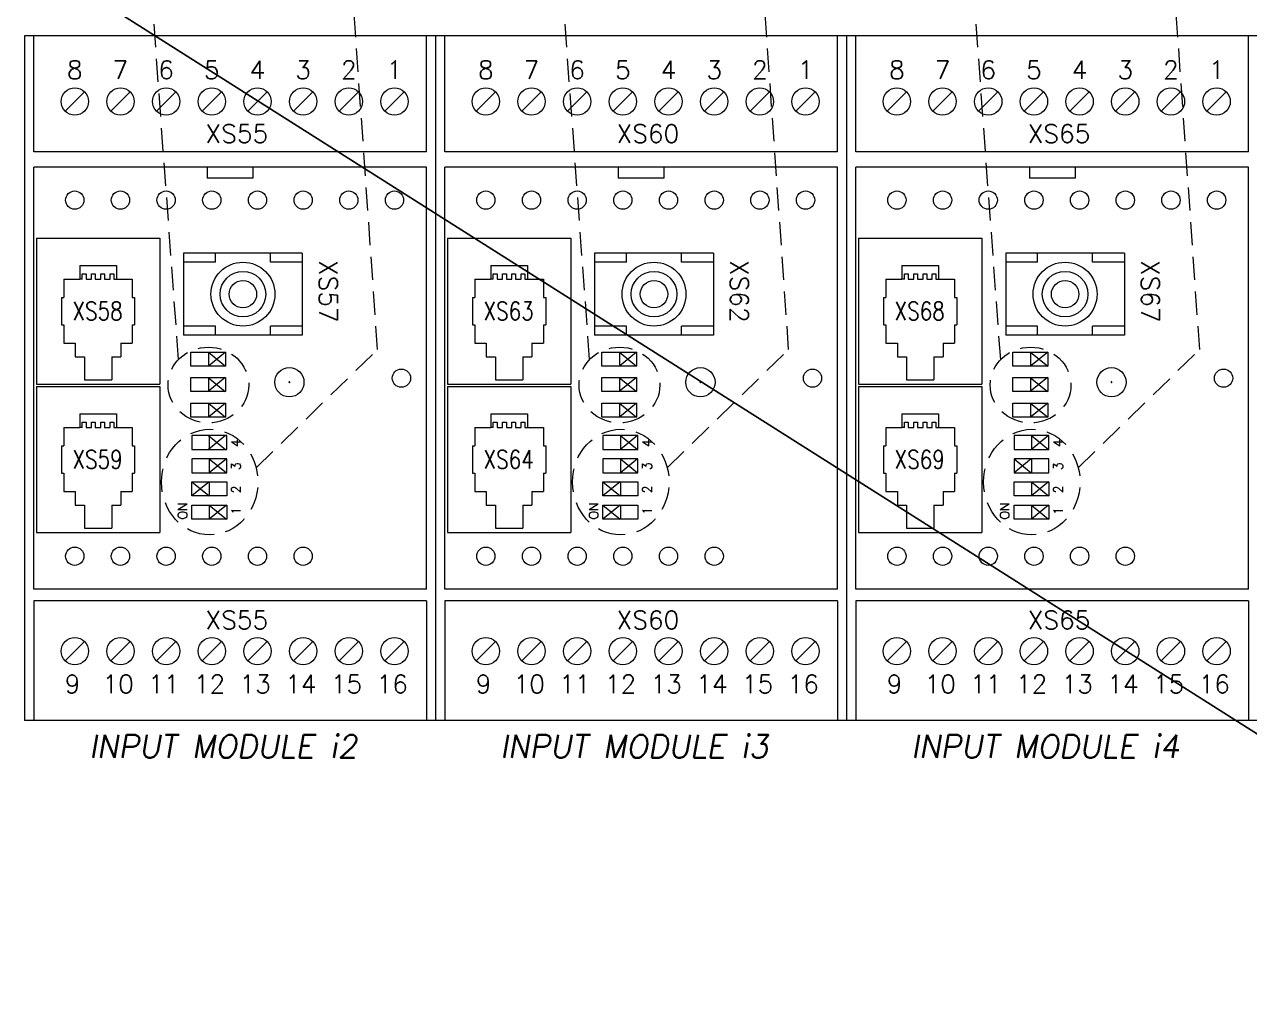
# Model space of a CAD drawing. Extents: x -2993 to 3661, y -4147 to -1441.
# Drawn here: x -2895.1 to -2761, y -2298 to -2191.7 of the extents above; entities that cross this region are included whole.
import ezdxf
from ezdxf.enums import TextEntityAlignment as Align

# ---------------------------------------------------------------- set-up
doc = ezdxf.new("R2010")
doc.units = 0
doc.header["$LTSCALE"] = 0.1
doc.header["$MEASUREMENT"] = 0
doc.linetypes.add('DASHED', pattern=[19.05, 12.7, -6.35])
doc.layers.get('0').update_dxf_attribs({"linetype": 'CONTINUOUS'})
doc.layers.add('DIM', color=5, linetype='CONTINUOUS')
doc.styles.get("Standard").update_dxf_attribs({"font": 'simplex.shx'})

msp = doc.modelspace()

# ---------------------------------------------------------------- linework, layer by layer
at = {"linetype": 'DASHED', "lineweight": 13, "ltscale": 2}
for p, q in [((-2878.25, -2228.36), (-2882.36, -2172.14)), ((-2833.25, -2228.36), (-2837.36, -2172.14)), ((-2788.25, -2228.36), (-2792.36, -2172.14)), ((-2856.46, -2227.26), (-2860.1, -2175.21)), ((-2811.46, -2227.26), (-2815.1, -2175.21)), ((-2766.46, -2227.26), (-2770.1, -2175.21)), ((-2869.75, -2240.22), (-2856.46, -2227.26)), ((-2824.75, -2240.22), (-2811.46, -2227.26)), ((-2779.75, -2240.22), (-2766.46, -2227.26))]:
    msp.add_line(p, q, dxfattribs=at)
at = {"lineweight": 13}
for p, q in [((-2895.11, -2192.91), (-2895.11, -2267.91)), ((-2895.11, -2192.91), (-2895.11, -2267.91)), ((-2895.11, -2192.91), (-2895.11, -2267.91)), ((-2895.11, -2192.91), (-2895.11, -2267.91)), ((-2895.11, -2192.91), (-2895.11, -2267.91)), ((-2895.11, -2192.91), (-2895.11, -2267.91)), ((-2895.11, -2192.91), (-2895.11, -2267.91)), ((-2895.11, -2192.91), (-2895.11, -2267.91)), ((-2850.11, -2192.91), (-2895.11, -2192.91)), ((-2850.11, -2192.91), (-2895.11, -2192.91)), ((-2895.11, -2192.91), (-2895.11, -2267.91)), ((-2895.11, -2192.91), (-2895.11, -2267.91)), ((-2895.11, -2192.91), (-2895.11, -2267.91)), ((-2895.11, -2192.91), (-2895.11, -2267.91)), ((-2895.11, -2192.91), (-2895.11, -2267.91)), ((-2895.11, -2192.91), (-2895.11, -2267.91)), ((-2895.11, -2192.91), (-2895.11, -2267.91)), ((-2894.11, -2205.61), (-2894.11, -2192.91)), ((-2851.11, -2205.61), (-2851.11, -2192.91)), ((-2850.11, -2192.91), (-2850.11, -2267.91)), ((-2850.11, -2192.91), (-2850.11, -2267.91)), ((-2850.11, -2192.91), (-2850.11, -2267.91)), ((-2850.11, -2192.91), (-2850.11, -2267.91)), ((-2850.11, -2192.91), (-2850.11, -2267.91)), ((-2850.11, -2192.91), (-2850.11, -2267.91)), ((-2850.11, -2192.91), (-2850.11, -2267.91)), ((-2850.11, -2192.91), (-2850.11, -2267.91)), ((-2805.11, -2192.91), (-2850.11, -2192.91)), ((-2805.11, -2192.91), (-2850.11, -2192.91)), ((-2850.11, -2192.91), (-2850.11, -2267.91)), ((-2850.11, -2192.91), (-2850.11, -2267.91)), ((-2850.11, -2192.91), (-2850.11, -2267.91)), ((-2850.11, -2192.91), (-2850.11, -2267.91)), ((-2850.11, -2192.91), (-2850.11, -2267.91)), ((-2850.11, -2192.91), (-2850.11, -2267.91)), ((-2850.11, -2192.91), (-2850.11, -2267.91)), ((-2849.11, -2205.61), (-2849.11, -2192.91)), ((-2806.11, -2205.61), (-2806.11, -2192.91)), ((-2805.11, -2192.91), (-2805.11, -2267.91)), ((-2805.11, -2192.91), (-2805.11, -2267.91)), ((-2805.11, -2192.91), (-2805.11, -2267.91)), ((-2805.11, -2192.91), (-2805.11, -2267.91)), ((-2805.11, -2192.91), (-2805.11, -2267.91)), ((-2805.11, -2192.91), (-2805.11, -2267.91)), ((-2805.11, -2192.91), (-2805.11, -2267.91)), ((-2805.11, -2192.91), (-2805.11, -2267.91)), ((-2760.11, -2192.91), (-2805.11, -2192.91)), ((-2760.11, -2192.91), (-2805.11, -2192.91)), ((-2805.11, -2192.91), (-2805.11, -2267.91)), ((-2805.11, -2192.91), (-2805.11, -2267.91)), ((-2805.11, -2192.91), (-2805.11, -2267.91)), ((-2805.11, -2192.91), (-2805.11, -2267.91)), ((-2805.11, -2192.91), (-2805.11, -2267.91)), ((-2805.11, -2192.91), (-2805.11, -2267.91)), ((-2805.11, -2192.91), (-2805.11, -2267.91)), ((-2804.11, -2205.61), (-2804.11, -2192.91)), ((-2761.11, -2205.61), (-2761.11, -2192.91)), ((-2888.55, -2199.05), (-2890.67, -2201.17)), ((-2883.55, -2199.05), (-2885.67, -2201.17)), ((-2878.55, -2199.05), (-2880.67, -2201.17)), ((-2873.55, -2199.05), (-2875.67, -2201.17)), ((-2868.55, -2199.05), (-2870.67, -2201.17)), ((-2863.55, -2199.05), (-2865.67, -2201.17)), ((-2858.55, -2199.05), (-2860.67, -2201.17)), ((-2853.55, -2199.05), (-2855.67, -2201.17)), ((-2843.55, -2199.05), (-2845.67, -2201.17)), ((-2838.55, -2199.05), (-2840.67, -2201.17)), ((-2833.55, -2199.05), (-2835.67, -2201.17)), ((-2828.55, -2199.05), (-2830.67, -2201.17)), ((-2823.55, -2199.05), (-2825.67, -2201.17)), ((-2818.55, -2199.05), (-2820.67, -2201.17)), ((-2813.55, -2199.05), (-2815.67, -2201.17)), ((-2808.55, -2199.05), (-2810.67, -2201.17)), ((-2798.55, -2199.05), (-2800.67, -2201.17)), ((-2793.55, -2199.05), (-2795.67, -2201.17)), ((-2788.55, -2199.05), (-2790.67, -2201.17)), ((-2783.55, -2199.05), (-2785.67, -2201.17)), ((-2778.55, -2199.05), (-2780.67, -2201.17)), ((-2773.55, -2199.05), (-2775.67, -2201.17)), ((-2768.55, -2199.05), (-2770.67, -2201.17)), ((-2763.55, -2199.05), (-2765.67, -2201.17)), ((-2895.11, -2205.16), (-2895.11, -2255.66)), ((-2851.11, -2205.61), (-2894.11, -2205.61)), ((-2850.11, -2205.16), (-2850.11, -2255.66)), ((-2806.11, -2205.61), (-2849.11, -2205.61)), ((-2805.11, -2205.16), (-2805.11, -2255.66)), ((-2761.11, -2205.61), (-2804.11, -2205.61)), ((-2851.11, -2207.31), (-2894.11, -2207.31)), ((-2894.11, -2253.51), (-2894.11, -2207.31)), ((-2875.11, -2207.31), (-2875.11, -2208.51)), ((-2870.11, -2207.31), (-2870.11, -2208.51)), ((-2851.11, -2253.51), (-2851.11, -2207.31)), ((-2806.11, -2207.31), (-2849.11, -2207.31)), ((-2849.11, -2253.51), (-2849.11, -2207.31)), ((-2830.11, -2207.31), (-2830.11, -2208.51)), ((-2825.11, -2207.31), (-2825.11, -2208.51)), ((-2806.11, -2253.51), (-2806.11, -2207.31)), ((-2761.11, -2207.31), (-2804.11, -2207.31)), ((-2804.11, -2253.51), (-2804.11, -2207.31)), ((-2785.11, -2207.31), (-2785.11, -2208.51)), ((-2780.11, -2207.31), (-2780.11, -2208.51)), ((-2761.11, -2253.51), (-2761.11, -2207.31)), ((-2870.11, -2208.51), (-2875.11, -2208.51)), ((-2825.11, -2208.51), (-2830.11, -2208.51)), ((-2780.11, -2208.51), (-2785.11, -2208.51)), ((-2893.81, -2215.08), (-2880.31, -2215.08)), ((-2893.81, -2215.08), (-2893.81, -2231.08)), ((-2880.31, -2215.08), (-2880.31, -2231.08)), ((-2848.81, -2215.08), (-2835.31, -2215.08)), ((-2848.81, -2215.08), (-2848.81, -2231.08)), ((-2835.31, -2215.08), (-2835.31, -2231.08)), ((-2803.81, -2215.08), (-2790.31, -2215.08)), ((-2803.81, -2215.08), (-2803.81, -2231.08)), ((-2790.31, -2215.08), (-2790.31, -2231.08)), ((-2864.7, -2216.71), (-2877.7, -2216.71)), ((-2877.7, -2216.71), (-2877.7, -2225.71)), ((-2874.2, -2217.71), (-2874.2, -2216.71)), ((-2868.2, -2217.71), (-2868.2, -2216.71)), ((-2864.7, -2216.71), (-2864.7, -2225.71)), ((-2819.7, -2216.71), (-2832.7, -2216.71)), ((-2832.7, -2216.71), (-2832.7, -2225.71)), ((-2829.2, -2217.71), (-2829.2, -2216.71)), ((-2823.2, -2217.71), (-2823.2, -2216.71)), ((-2819.7, -2216.71), (-2819.7, -2225.71)), ((-2774.7, -2216.71), (-2787.7, -2216.71)), ((-2787.7, -2216.71), (-2787.7, -2225.71)), ((-2784.2, -2217.71), (-2784.2, -2216.71)), ((-2778.2, -2217.71), (-2778.2, -2216.71)), ((-2774.7, -2216.71), (-2774.7, -2225.71)), ((-2889.06, -2218.08), (-2885.06, -2218.08)), ((-2889.06, -2218.08), (-2889.06, -2219.58)), ((-2885.06, -2218.08), (-2885.06, -2219.58)), ((-2874.2, -2217.71), (-2877.7, -2217.71)), ((-2864.7, -2217.71), (-2868.2, -2217.71)), ((-2844.06, -2218.08), (-2840.06, -2218.08)), ((-2844.06, -2218.08), (-2844.06, -2219.58)), ((-2840.06, -2218.08), (-2840.06, -2219.58)), ((-2829.2, -2217.71), (-2832.7, -2217.71)), ((-2819.7, -2217.71), (-2823.2, -2217.71)), ((-2799.06, -2218.08), (-2795.06, -2218.08)), ((-2799.06, -2218.08), (-2799.06, -2219.58)), ((-2795.06, -2218.08), (-2795.06, -2219.58)), ((-2784.2, -2217.71), (-2787.7, -2217.71)), ((-2774.7, -2217.71), (-2778.2, -2217.71)), ((-2890.81, -2219.58), (-2889.06, -2219.58)), ((-2890.81, -2219.58), (-2890.81, -2221.58)), ((-2888.79, -2219.58), (-2889.06, -2219.58)), ((-2885.33, -2219.58), (-2885.06, -2219.58)), ((-2885.06, -2219.58), (-2883.31, -2219.58)), ((-2883.31, -2219.58), (-2883.31, -2221.58)), ((-2845.81, -2219.58), (-2844.06, -2219.58)), ((-2845.81, -2219.58), (-2845.81, -2221.58)), ((-2843.79, -2219.58), (-2844.06, -2219.58)), ((-2840.33, -2219.58), (-2840.06, -2219.58)), ((-2840.06, -2219.58), (-2838.31, -2219.58)), ((-2838.31, -2219.58), (-2838.31, -2221.58)), ((-2800.81, -2219.58), (-2799.06, -2219.58)), ((-2800.81, -2219.58), (-2800.81, -2221.58)), ((-2798.79, -2219.58), (-2799.06, -2219.58)), ((-2795.33, -2219.58), (-2795.06, -2219.58)), ((-2795.06, -2219.58), (-2793.31, -2219.58)), ((-2793.31, -2219.58), (-2793.31, -2221.58)), ((-2891.06, -2221.58), (-2890.81, -2221.58)), ((-2891.06, -2221.58), (-2891.06, -2224.58)), ((-2883.31, -2221.58), (-2883.06, -2221.58)), ((-2883.06, -2221.58), (-2883.06, -2224.58)), ((-2846.06, -2221.58), (-2845.81, -2221.58)), ((-2846.06, -2221.58), (-2846.06, -2224.58)), ((-2838.31, -2221.58), (-2838.06, -2221.58)), ((-2838.06, -2221.58), (-2838.06, -2224.58)), ((-2801.06, -2221.58), (-2800.81, -2221.58)), ((-2801.06, -2221.58), (-2801.06, -2224.58)), ((-2793.31, -2221.58), (-2793.06, -2221.58)), ((-2793.06, -2221.58), (-2793.06, -2224.58)), ((-2891.06, -2224.58), (-2890.81, -2224.58)), ((-2890.81, -2224.58), (-2890.81, -2226.58)), ((-2883.31, -2224.58), (-2883.06, -2224.58)), ((-2883.31, -2224.58), (-2883.31, -2226.58)), ((-2874.2, -2224.71), (-2877.7, -2224.71)), ((-2874.2, -2225.71), (-2874.2, -2224.71)), ((-2864.7, -2224.71), (-2868.2, -2224.71)), ((-2868.2, -2225.71), (-2868.2, -2224.71)), ((-2846.06, -2224.58), (-2845.81, -2224.58)), ((-2845.81, -2224.58), (-2845.81, -2226.58)), ((-2838.31, -2224.58), (-2838.06, -2224.58)), ((-2838.31, -2224.58), (-2838.31, -2226.58)), ((-2829.2, -2224.71), (-2832.7, -2224.71)), ((-2829.2, -2225.71), (-2829.2, -2224.71)), ((-2819.7, -2224.71), (-2823.2, -2224.71)), ((-2823.2, -2225.71), (-2823.2, -2224.71)), ((-2801.06, -2224.58), (-2800.81, -2224.58)), ((-2800.81, -2224.58), (-2800.81, -2226.58)), ((-2793.31, -2224.58), (-2793.06, -2224.58)), ((-2793.31, -2224.58), (-2793.31, -2226.58)), ((-2784.2, -2224.71), (-2787.7, -2224.71)), ((-2784.2, -2225.71), (-2784.2, -2224.71)), ((-2774.7, -2224.71), (-2778.2, -2224.71)), ((-2778.2, -2225.71), (-2778.2, -2224.71)), ((-2864.7, -2225.71), (-2877.7, -2225.71)), ((-2819.7, -2225.71), (-2832.7, -2225.71)), ((-2774.7, -2225.71), (-2787.7, -2225.71)), ((-2890.81, -2226.58), (-2889.56, -2226.58)), ((-2889.56, -2226.58), (-2889.56, -2228.08)), ((-2884.56, -2226.58), (-2884.56, -2228.08)), ((-2884.56, -2226.58), (-2883.31, -2226.58)), ((-2845.81, -2226.58), (-2844.56, -2226.58)), ((-2844.56, -2226.58), (-2844.56, -2228.08)), ((-2839.56, -2226.58), (-2839.56, -2228.08)), ((-2839.56, -2226.58), (-2838.31, -2226.58)), ((-2800.81, -2226.58), (-2799.56, -2226.58)), ((-2799.56, -2226.58), (-2799.56, -2228.08)), ((-2794.56, -2226.58), (-2794.56, -2228.08)), ((-2794.56, -2226.58), (-2793.31, -2226.58)), ((-2889.56, -2228.08), (-2888.56, -2228.08)), ((-2888.56, -2228.08), (-2888.56, -2230.58)), ((-2885.56, -2228.08), (-2885.56, -2230.58)), ((-2885.56, -2228.08), (-2884.56, -2228.08)), ((-2844.56, -2228.08), (-2843.56, -2228.08)), ((-2843.56, -2228.08), (-2843.56, -2230.58)), ((-2840.56, -2228.08), (-2840.56, -2230.58)), ((-2840.56, -2228.08), (-2839.56, -2228.08)), ((-2799.56, -2228.08), (-2798.56, -2228.08)), ((-2798.56, -2228.08), (-2798.56, -2230.58)), ((-2795.56, -2228.08), (-2795.56, -2230.58)), ((-2795.56, -2228.08), (-2794.56, -2228.08)), ((-2893.81, -2231.08), (-2880.31, -2231.08)), ((-2893.81, -2231.33), (-2893.81, -2247.33)), ((-2893.81, -2231.33), (-2880.31, -2231.33)), ((-2888.56, -2230.58), (-2885.56, -2230.58)), ((-2880.31, -2231.33), (-2880.31, -2247.33)), ((-2848.81, -2231.08), (-2835.31, -2231.08)), ((-2848.81, -2231.33), (-2848.81, -2247.33)), ((-2848.81, -2231.33), (-2835.31, -2231.33)), ((-2843.56, -2230.58), (-2840.56, -2230.58)), ((-2835.31, -2231.33), (-2835.31, -2247.33)), ((-2803.81, -2231.08), (-2790.31, -2231.08)), ((-2803.81, -2231.33), (-2803.81, -2247.33)), ((-2803.81, -2231.33), (-2790.31, -2231.33)), ((-2798.56, -2230.58), (-2795.56, -2230.58)), ((-2790.31, -2231.33), (-2790.31, -2247.33)), ((-2889.06, -2234.33), (-2885.06, -2234.33)), ((-2889.06, -2234.33), (-2889.06, -2235.83)), ((-2885.06, -2234.33), (-2885.06, -2235.83)), ((-2844.06, -2234.33), (-2840.06, -2234.33)), ((-2844.06, -2234.33), (-2844.06, -2235.83)), ((-2840.06, -2234.33), (-2840.06, -2235.83)), ((-2799.06, -2234.33), (-2795.06, -2234.33)), ((-2799.06, -2234.33), (-2799.06, -2235.83)), ((-2795.06, -2234.33), (-2795.06, -2235.83)), ((-2890.81, -2235.83), (-2890.81, -2237.83)), ((-2890.81, -2235.83), (-2889.06, -2235.83)), ((-2888.79, -2235.83), (-2889.06, -2235.83)), ((-2885.33, -2235.83), (-2885.06, -2235.83)), ((-2885.06, -2235.83), (-2883.31, -2235.83)), ((-2883.31, -2235.83), (-2883.31, -2237.83)), ((-2845.81, -2235.83), (-2845.81, -2237.83)), ((-2845.81, -2235.83), (-2844.06, -2235.83)), ((-2843.79, -2235.83), (-2844.06, -2235.83)), ((-2840.33, -2235.83), (-2840.06, -2235.83)), ((-2840.06, -2235.83), (-2838.31, -2235.83)), ((-2838.31, -2235.83), (-2838.31, -2237.83)), ((-2800.81, -2235.83), (-2800.81, -2237.83)), ((-2800.81, -2235.83), (-2799.06, -2235.83)), ((-2798.79, -2235.83), (-2799.06, -2235.83)), ((-2795.33, -2235.83), (-2795.06, -2235.83)), ((-2795.06, -2235.83), (-2793.31, -2235.83)), ((-2793.31, -2235.83), (-2793.31, -2237.83)), ((-2891.06, -2237.83), (-2891.06, -2240.83)), ((-2891.06, -2237.83), (-2890.81, -2237.83)), ((-2883.31, -2237.83), (-2883.06, -2237.83)), ((-2883.06, -2237.83), (-2883.06, -2240.83)), ((-2846.06, -2237.83), (-2846.06, -2240.83)), ((-2846.06, -2237.83), (-2845.81, -2237.83)), ((-2838.31, -2237.83), (-2838.06, -2237.83)), ((-2838.06, -2237.83), (-2838.06, -2240.83)), ((-2801.06, -2237.83), (-2801.06, -2240.83)), ((-2801.06, -2237.83), (-2800.81, -2237.83)), ((-2793.31, -2237.83), (-2793.06, -2237.83)), ((-2793.06, -2237.83), (-2793.06, -2240.83)), ((-2891.06, -2240.83), (-2890.81, -2240.83)), ((-2890.81, -2240.83), (-2890.81, -2242.83)), ((-2883.31, -2240.83), (-2883.31, -2242.83)), ((-2883.31, -2240.83), (-2883.06, -2240.83)), ((-2846.06, -2240.83), (-2845.81, -2240.83)), ((-2845.81, -2240.83), (-2845.81, -2242.83)), ((-2838.31, -2240.83), (-2838.31, -2242.83)), ((-2838.31, -2240.83), (-2838.06, -2240.83)), ((-2801.06, -2240.83), (-2800.81, -2240.83)), ((-2800.81, -2240.83), (-2800.81, -2242.83)), ((-2793.31, -2240.83), (-2793.31, -2242.83)), ((-2793.31, -2240.83), (-2793.06, -2240.83)), ((-2890.81, -2242.83), (-2889.56, -2242.83)), ((-2889.56, -2242.83), (-2889.56, -2244.33)), ((-2884.56, -2242.83), (-2884.56, -2244.33)), ((-2884.56, -2242.83), (-2883.31, -2242.83)), ((-2845.81, -2242.83), (-2844.56, -2242.83)), ((-2844.56, -2242.83), (-2844.56, -2244.33)), ((-2839.56, -2242.83), (-2839.56, -2244.33)), ((-2839.56, -2242.83), (-2838.31, -2242.83)), ((-2800.81, -2242.83), (-2799.56, -2242.83)), ((-2799.56, -2242.83), (-2799.56, -2244.33)), ((-2794.56, -2242.83), (-2794.56, -2244.33)), ((-2794.56, -2242.83), (-2793.31, -2242.83)), ((-2889.56, -2244.33), (-2888.56, -2244.33)), ((-2888.56, -2244.33), (-2888.56, -2246.83)), ((-2885.56, -2244.33), (-2885.56, -2246.83)), ((-2885.56, -2244.33), (-2884.56, -2244.33)), ((-2844.56, -2244.33), (-2843.56, -2244.33)), ((-2843.56, -2244.33), (-2843.56, -2246.83)), ((-2840.56, -2244.33), (-2840.56, -2246.83)), ((-2840.56, -2244.33), (-2839.56, -2244.33)), ((-2799.56, -2244.33), (-2798.56, -2244.33)), ((-2798.56, -2244.33), (-2798.56, -2246.83)), ((-2795.56, -2244.33), (-2795.56, -2246.83)), ((-2795.56, -2244.33), (-2794.56, -2244.33)), ((-2893.81, -2247.33), (-2880.31, -2247.33)), ((-2888.56, -2246.83), (-2885.56, -2246.83)), ((-2848.81, -2247.33), (-2835.31, -2247.33)), ((-2843.56, -2246.83), (-2840.56, -2246.83)), ((-2803.81, -2247.33), (-2790.31, -2247.33)), ((-2798.56, -2246.83), (-2795.56, -2246.83)), ((-2851.11, -2253.51), (-2894.11, -2253.51)), ((-2806.11, -2253.51), (-2849.11, -2253.51)), ((-2761.11, -2253.51), (-2804.11, -2253.51)), ((-2851.11, -2254.81), (-2894.11, -2254.81)), ((-2894.11, -2254.81), (-2894.11, -2267.91)), ((-2851.11, -2254.81), (-2851.11, -2267.91)), ((-2806.11, -2254.81), (-2849.11, -2254.81)), ((-2849.11, -2254.81), (-2849.11, -2267.91)), ((-2806.11, -2254.81), (-2806.11, -2267.91)), ((-2761.11, -2254.81), (-2804.11, -2254.81)), ((-2804.11, -2254.81), (-2804.11, -2267.91)), ((-2761.11, -2254.81), (-2761.11, -2267.91)), ((-2888.55, -2259.25), (-2890.67, -2261.37)), ((-2883.55, -2259.25), (-2885.67, -2261.37)), ((-2878.55, -2259.25), (-2880.67, -2261.37)), ((-2873.55, -2259.25), (-2875.67, -2261.37)), ((-2868.55, -2259.25), (-2870.67, -2261.37)), ((-2863.55, -2259.25), (-2865.67, -2261.37)), ((-2858.55, -2259.25), (-2860.67, -2261.37)), ((-2853.55, -2259.25), (-2855.67, -2261.37)), ((-2843.55, -2259.25), (-2845.67, -2261.37)), ((-2838.55, -2259.25), (-2840.67, -2261.37)), ((-2833.55, -2259.25), (-2835.67, -2261.37)), ((-2828.55, -2259.25), (-2830.67, -2261.37)), ((-2823.55, -2259.25), (-2825.67, -2261.37)), ((-2818.55, -2259.25), (-2820.67, -2261.37)), ((-2813.55, -2259.25), (-2815.67, -2261.37)), ((-2808.55, -2259.25), (-2810.67, -2261.37)), ((-2798.55, -2259.25), (-2800.67, -2261.37)), ((-2793.55, -2259.25), (-2795.67, -2261.37)), ((-2788.55, -2259.25), (-2790.67, -2261.37)), ((-2783.55, -2259.25), (-2785.67, -2261.37)), ((-2778.55, -2259.25), (-2780.67, -2261.37)), ((-2773.55, -2259.25), (-2775.67, -2261.37)), ((-2768.55, -2259.25), (-2770.67, -2261.37)), ((-2763.55, -2259.25), (-2765.67, -2261.37)), ((-2850.11, -2267.91), (-2895.11, -2267.91)), ((-2850.11, -2267.91), (-2851.11, -2267.91)), ((-2805.11, -2267.91), (-2850.11, -2267.91)), ((-2805.11, -2267.91), (-2806.11, -2267.91)), ((-2760.11, -2267.91), (-2805.11, -2267.91)), ((-2760.11, -2267.91), (-2761.11, -2267.91))]:
    msp.add_line(p, q, dxfattribs=at)
at = {"linetype": 'Continuous', "lineweight": 13}
for p, q in [((-2888.79, -2218.99), (-2888.38, -2218.99)), ((-2888.79, -2219.58), (-2888.79, -2218.99)), ((-2888.38, -2218.99), (-2888.38, -2219.58)), ((-2887.77, -2218.99), (-2887.36, -2218.99)), ((-2887.77, -2219.58), (-2887.77, -2218.99)), ((-2887.36, -2218.99), (-2887.36, -2219.58)), ((-2886.75, -2219.58), (-2886.75, -2218.99)), ((-2886.75, -2218.99), (-2886.35, -2218.99)), ((-2886.35, -2218.99), (-2886.35, -2219.58)), ((-2885.74, -2218.99), (-2885.33, -2218.99)), ((-2885.74, -2219.58), (-2885.74, -2218.99)), ((-2885.33, -2218.99), (-2885.33, -2219.58)), ((-2843.79, -2218.99), (-2843.38, -2218.99)), ((-2843.79, -2219.58), (-2843.79, -2218.99)), ((-2843.38, -2218.99), (-2843.38, -2219.58)), ((-2842.77, -2218.99), (-2842.36, -2218.99)), ((-2842.77, -2219.58), (-2842.77, -2218.99)), ((-2842.36, -2218.99), (-2842.36, -2219.58)), ((-2841.75, -2219.58), (-2841.75, -2218.99)), ((-2841.75, -2218.99), (-2841.35, -2218.99)), ((-2841.35, -2218.99), (-2841.35, -2219.58)), ((-2840.74, -2218.99), (-2840.33, -2218.99)), ((-2840.74, -2219.58), (-2840.74, -2218.99)), ((-2840.33, -2218.99), (-2840.33, -2219.58)), ((-2798.79, -2218.99), (-2798.38, -2218.99)), ((-2798.79, -2219.58), (-2798.79, -2218.99)), ((-2798.38, -2218.99), (-2798.38, -2219.58)), ((-2797.77, -2218.99), (-2797.36, -2218.99)), ((-2797.77, -2219.58), (-2797.77, -2218.99)), ((-2797.36, -2218.99), (-2797.36, -2219.58)), ((-2796.75, -2219.58), (-2796.75, -2218.99)), ((-2796.75, -2218.99), (-2796.35, -2218.99)), ((-2796.35, -2218.99), (-2796.35, -2219.58)), ((-2795.74, -2218.99), (-2795.33, -2218.99)), ((-2795.74, -2219.58), (-2795.74, -2218.99)), ((-2795.33, -2218.99), (-2795.33, -2219.58)), ((-2888.38, -2219.58), (-2887.77, -2219.58)), ((-2887.36, -2219.58), (-2886.75, -2219.58)), ((-2886.35, -2219.58), (-2885.74, -2219.58)), ((-2843.38, -2219.58), (-2842.77, -2219.58)), ((-2842.36, -2219.58), (-2841.75, -2219.58)), ((-2841.35, -2219.58), (-2840.74, -2219.58)), ((-2798.38, -2219.58), (-2797.77, -2219.58)), ((-2797.36, -2219.58), (-2796.75, -2219.58)), ((-2796.35, -2219.58), (-2795.74, -2219.58)), ((-2876.91, -2229.08), (-2876.91, -2227.56)), ((-2876.91, -2227.56), (-2873.1, -2227.56)), ((-2874.98, -2227.56), (-2874.98, -2229.08)), ((-2873.1, -2227.56), (-2873.1, -2229.08)), ((-2831.91, -2229.08), (-2831.91, -2227.56)), ((-2831.91, -2227.56), (-2828.1, -2227.56)), ((-2831.91, -2227.56), (-2828.1, -2227.56)), ((-2829.98, -2227.56), (-2829.98, -2229.08)), ((-2828.1, -2227.56), (-2828.1, -2229.08)), ((-2786.91, -2229.08), (-2786.91, -2227.56)), ((-2786.91, -2227.56), (-2783.1, -2227.56)), ((-2786.91, -2227.56), (-2783.1, -2227.56)), ((-2784.98, -2227.56), (-2784.98, -2229.08)), ((-2783.1, -2227.56), (-2783.1, -2229.08)), ((-2873.1, -2229.08), (-2876.91, -2229.08)), ((-2828.1, -2229.08), (-2831.91, -2229.08)), ((-2828.1, -2229.08), (-2831.91, -2229.08)), ((-2783.1, -2229.08), (-2786.91, -2229.08)), ((-2783.1, -2229.08), (-2786.91, -2229.08)), ((-2876.91, -2231.87), (-2876.91, -2230.35)), ((-2876.91, -2230.35), (-2873.1, -2230.35)), ((-2874.98, -2230.35), (-2874.98, -2231.87)), ((-2873.1, -2230.35), (-2873.1, -2231.87)), ((-2831.91, -2231.87), (-2831.91, -2230.35)), ((-2831.91, -2230.35), (-2828.1, -2230.35)), ((-2831.91, -2230.35), (-2828.1, -2230.35)), ((-2829.98, -2230.35), (-2829.98, -2231.87)), ((-2828.1, -2230.35), (-2828.1, -2231.87)), ((-2786.91, -2231.87), (-2786.91, -2230.35)), ((-2786.91, -2230.35), (-2783.1, -2230.35)), ((-2786.91, -2230.35), (-2783.1, -2230.35)), ((-2784.98, -2230.35), (-2784.98, -2231.87)), ((-2783.1, -2230.35), (-2783.1, -2231.87)), ((-2873.1, -2231.87), (-2876.91, -2231.87)), ((-2828.1, -2231.87), (-2831.91, -2231.87)), ((-2828.1, -2231.87), (-2831.91, -2231.87)), ((-2783.1, -2231.87), (-2786.91, -2231.87)), ((-2783.1, -2231.87), (-2786.91, -2231.87)), ((-2876.91, -2234.67), (-2876.91, -2233.14)), ((-2876.91, -2233.14), (-2873.1, -2233.14)), ((-2874.98, -2233.14), (-2874.98, -2234.67)), ((-2873.1, -2233.14), (-2873.1, -2234.67)), ((-2831.91, -2234.67), (-2831.91, -2233.14)), ((-2831.91, -2233.14), (-2828.1, -2233.14)), ((-2831.91, -2233.14), (-2828.1, -2233.14)), ((-2829.98, -2233.14), (-2829.98, -2234.67)), ((-2828.1, -2233.14), (-2828.1, -2234.67)), ((-2786.91, -2234.67), (-2786.91, -2233.14)), ((-2786.91, -2233.14), (-2783.1, -2233.14)), ((-2786.91, -2233.14), (-2783.1, -2233.14)), ((-2784.98, -2233.14), (-2784.98, -2234.67)), ((-2783.1, -2233.14), (-2783.1, -2234.67)), ((-2888.79, -2235.83), (-2888.79, -2235.24)), ((-2888.79, -2235.24), (-2888.38, -2235.24)), ((-2888.38, -2235.24), (-2888.38, -2235.83)), ((-2887.77, -2235.24), (-2887.36, -2235.24)), ((-2887.77, -2235.83), (-2887.77, -2235.24)), ((-2887.36, -2235.24), (-2887.36, -2235.83)), ((-2886.75, -2235.83), (-2886.75, -2235.24)), ((-2886.75, -2235.24), (-2886.35, -2235.24)), ((-2886.35, -2235.24), (-2886.35, -2235.83)), ((-2885.74, -2235.83), (-2885.74, -2235.24)), ((-2885.74, -2235.24), (-2885.33, -2235.24)), ((-2885.33, -2235.24), (-2885.33, -2235.83)), ((-2873.1, -2234.67), (-2876.91, -2234.67)), ((-2843.79, -2235.83), (-2843.79, -2235.24)), ((-2843.79, -2235.24), (-2843.38, -2235.24)), ((-2843.38, -2235.24), (-2843.38, -2235.83)), ((-2842.77, -2235.24), (-2842.36, -2235.24)), ((-2842.77, -2235.83), (-2842.77, -2235.24)), ((-2842.36, -2235.24), (-2842.36, -2235.83)), ((-2841.75, -2235.83), (-2841.75, -2235.24)), ((-2841.75, -2235.24), (-2841.35, -2235.24)), ((-2841.35, -2235.24), (-2841.35, -2235.83)), ((-2840.74, -2235.83), (-2840.74, -2235.24)), ((-2840.74, -2235.24), (-2840.33, -2235.24)), ((-2840.33, -2235.24), (-2840.33, -2235.83)), ((-2828.1, -2234.67), (-2831.91, -2234.67)), ((-2828.1, -2234.67), (-2831.91, -2234.67)), ((-2798.79, -2235.83), (-2798.79, -2235.24)), ((-2798.79, -2235.24), (-2798.38, -2235.24)), ((-2798.38, -2235.24), (-2798.38, -2235.83)), ((-2797.77, -2235.24), (-2797.36, -2235.24)), ((-2797.77, -2235.83), (-2797.77, -2235.24)), ((-2797.36, -2235.24), (-2797.36, -2235.83)), ((-2796.75, -2235.83), (-2796.75, -2235.24)), ((-2796.75, -2235.24), (-2796.35, -2235.24)), ((-2796.35, -2235.24), (-2796.35, -2235.83)), ((-2795.74, -2235.83), (-2795.74, -2235.24)), ((-2795.74, -2235.24), (-2795.33, -2235.24)), ((-2795.33, -2235.24), (-2795.33, -2235.83)), ((-2783.1, -2234.67), (-2786.91, -2234.67)), ((-2783.1, -2234.67), (-2786.91, -2234.67)), ((-2888.38, -2235.83), (-2887.77, -2235.83)), ((-2887.36, -2235.83), (-2886.75, -2235.83)), ((-2886.35, -2235.83), (-2885.74, -2235.83)), ((-2876.79, -2236.7), (-2876.79, -2238.22)), ((-2872.98, -2236.7), (-2876.79, -2236.7)), ((-2874.88, -2236.7), (-2874.88, -2238.22)), ((-2872.98, -2238.22), (-2872.98, -2236.7)), ((-2843.38, -2235.83), (-2842.77, -2235.83)), ((-2842.36, -2235.83), (-2841.75, -2235.83)), ((-2841.35, -2235.83), (-2840.74, -2235.83)), ((-2831.79, -2236.7), (-2831.79, -2238.22)), ((-2827.98, -2236.7), (-2831.79, -2236.7)), ((-2829.88, -2236.7), (-2829.88, -2238.22)), ((-2827.98, -2238.22), (-2827.98, -2236.7)), ((-2798.38, -2235.83), (-2797.77, -2235.83)), ((-2797.36, -2235.83), (-2796.75, -2235.83)), ((-2796.35, -2235.83), (-2795.74, -2235.83)), ((-2786.79, -2236.7), (-2786.79, -2238.22)), ((-2782.98, -2236.7), (-2786.79, -2236.7)), ((-2784.88, -2236.7), (-2784.88, -2238.22)), ((-2782.98, -2238.22), (-2782.98, -2236.7)), ((-2876.79, -2238.22), (-2872.98, -2238.22)), ((-2872.98, -2239.24), (-2876.79, -2239.24)), ((-2876.79, -2239.24), (-2876.79, -2240.76)), ((-2874.88, -2239.24), (-2874.88, -2240.76)), ((-2872.98, -2240.76), (-2872.98, -2239.24)), ((-2831.79, -2238.22), (-2827.98, -2238.22)), ((-2827.98, -2239.24), (-2831.79, -2239.24)), ((-2831.79, -2239.24), (-2831.79, -2240.76)), ((-2829.88, -2239.24), (-2829.88, -2240.76)), ((-2827.98, -2240.76), (-2827.98, -2239.24)), ((-2786.79, -2238.22), (-2782.98, -2238.22)), ((-2782.98, -2239.24), (-2786.79, -2239.24)), ((-2786.79, -2239.24), (-2786.79, -2240.76)), ((-2784.88, -2239.24), (-2784.88, -2240.76)), ((-2782.98, -2240.76), (-2782.98, -2239.24)), ((-2876.79, -2240.76), (-2872.98, -2240.76)), ((-2831.79, -2240.76), (-2827.98, -2240.76)), ((-2786.79, -2240.76), (-2782.98, -2240.76)), ((-2876.79, -2243.3), (-2876.79, -2241.78)), ((-2876.79, -2241.78), (-2872.98, -2241.78)), ((-2874.88, -2241.78), (-2874.88, -2243.3)), ((-2872.98, -2241.78), (-2872.98, -2243.3)), ((-2831.79, -2243.3), (-2831.79, -2241.78)), ((-2831.79, -2241.78), (-2827.98, -2241.78)), ((-2829.88, -2241.78), (-2829.88, -2243.3)), ((-2827.98, -2241.78), (-2827.98, -2243.3)), ((-2786.79, -2243.3), (-2786.79, -2241.78)), ((-2786.79, -2241.78), (-2782.98, -2241.78)), ((-2784.88, -2241.78), (-2784.88, -2243.3)), ((-2782.98, -2241.78), (-2782.98, -2243.3)), ((-2872.98, -2243.3), (-2876.79, -2243.3)), ((-2827.98, -2243.3), (-2831.79, -2243.3)), ((-2782.98, -2243.3), (-2786.79, -2243.3)), ((-2876.79, -2244.32), (-2872.98, -2244.32)), ((-2876.79, -2245.84), (-2876.79, -2244.32)), ((-2874.88, -2244.32), (-2874.88, -2245.84)), ((-2872.98, -2244.32), (-2872.98, -2245.84)), ((-2831.79, -2244.32), (-2827.98, -2244.32)), ((-2831.79, -2245.84), (-2831.79, -2244.32)), ((-2829.88, -2244.32), (-2829.88, -2245.84)), ((-2827.98, -2244.32), (-2827.98, -2245.84)), ((-2786.79, -2244.32), (-2782.98, -2244.32)), ((-2786.79, -2245.84), (-2786.79, -2244.32)), ((-2784.88, -2244.32), (-2784.88, -2245.84)), ((-2782.98, -2244.32), (-2782.98, -2245.84)), ((-2872.98, -2245.84), (-2876.79, -2245.84)), ((-2827.98, -2245.84), (-2831.79, -2245.84)), ((-2782.98, -2245.84), (-2786.79, -2245.84))]:
    msp.add_line(p, q, dxfattribs=at)
at = {"color": 7, "lineweight": 13}
for p, q in [((-2874.98, -2227.56), (-2873.1, -2229.08)), ((-2873.1, -2227.56), (-2874.98, -2229.08)), ((-2829.98, -2227.56), (-2828.1, -2229.08)), ((-2828.1, -2227.56), (-2829.98, -2229.08)), ((-2784.98, -2227.56), (-2783.1, -2229.08)), ((-2783.1, -2227.56), (-2784.98, -2229.08)), ((-2875.01, -2230.35), (-2873.13, -2231.87)), ((-2873.13, -2230.35), (-2875.01, -2231.87)), ((-2830.01, -2230.35), (-2828.13, -2231.87)), ((-2828.13, -2230.35), (-2830.01, -2231.87)), ((-2785.01, -2230.35), (-2783.13, -2231.87)), ((-2783.13, -2230.35), (-2785.01, -2231.87)), ((-2874.98, -2233.14), (-2873.1, -2234.67)), ((-2873.1, -2233.14), (-2874.98, -2234.67)), ((-2829.98, -2233.14), (-2828.1, -2234.67)), ((-2828.1, -2233.14), (-2829.98, -2234.67)), ((-2784.98, -2233.14), (-2783.1, -2234.67)), ((-2783.1, -2233.14), (-2784.98, -2234.67)), ((-2874.98, -2236.7), (-2873.1, -2238.22)), ((-2873.1, -2236.7), (-2874.98, -2238.22)), ((-2829.88, -2236.7), (-2828, -2238.22)), ((-2828, -2236.7), (-2829.88, -2238.22)), ((-2784.88, -2236.7), (-2783, -2238.22)), ((-2783, -2236.7), (-2784.88, -2238.22)), ((-2874.88, -2239.24), (-2873, -2240.76)), ((-2873, -2239.24), (-2874.88, -2240.76)), ((-2829.88, -2239.24), (-2828, -2240.76)), ((-2828, -2239.24), (-2829.88, -2240.76)), ((-2786.79, -2239.24), (-2784.91, -2240.76)), ((-2784.91, -2239.24), (-2786.79, -2240.76)), ((-2876.79, -2241.78), (-2874.91, -2243.3)), ((-2874.91, -2241.78), (-2876.79, -2243.3)), ((-2831.79, -2241.78), (-2829.91, -2243.3)), ((-2829.91, -2241.78), (-2831.79, -2243.3)), ((-2784.88, -2241.78), (-2783, -2243.3)), ((-2783, -2241.78), (-2784.88, -2243.3)), ((-2874.88, -2244.32), (-2873, -2245.84)), ((-2873, -2244.32), (-2874.88, -2245.84)), ((-2831.79, -2244.32), (-2829.91, -2245.84)), ((-2829.91, -2244.32), (-2831.79, -2245.84)), ((-2784.88, -2244.32), (-2783, -2245.84)), ((-2783, -2244.32), (-2784.88, -2245.84))]:
    msp.add_line(p, q, dxfattribs=at)
at = {"lineweight": 13}
for centre, radius in [((-2889.61, -2200.11), 1.5), ((-2884.61, -2200.11), 1.5), ((-2879.61, -2200.11), 1.5), ((-2874.61, -2200.11), 1.5), ((-2869.61, -2200.11), 1.5), ((-2864.61, -2200.11), 1.5), ((-2859.61, -2200.11), 1.5), ((-2854.61, -2200.11), 1.5), ((-2844.61, -2200.11), 1.5), ((-2839.61, -2200.11), 1.5), ((-2834.61, -2200.11), 1.5), ((-2829.61, -2200.11), 1.5), ((-2824.61, -2200.11), 1.5), ((-2819.61, -2200.11), 1.5), ((-2814.61, -2200.11), 1.5), ((-2809.61, -2200.11), 1.5), ((-2799.61, -2200.11), 1.5), ((-2794.61, -2200.11), 1.5), ((-2789.61, -2200.11), 1.5), ((-2784.61, -2200.11), 1.5), ((-2779.61, -2200.11), 1.5), ((-2774.61, -2200.11), 1.5), ((-2769.61, -2200.11), 1.5), ((-2764.61, -2200.11), 1.5), ((-2889.61, -2210.91), 1), ((-2884.61, -2210.91), 1), ((-2879.61, -2210.91), 1), ((-2874.61, -2210.91), 1), ((-2869.61, -2210.91), 1), ((-2864.61, -2210.91), 1), ((-2859.61, -2210.91), 1), ((-2854.61, -2210.91), 1), ((-2844.61, -2210.91), 1), ((-2839.61, -2210.91), 1), ((-2834.61, -2210.91), 1), ((-2829.61, -2210.91), 1), ((-2824.61, -2210.91), 1), ((-2819.61, -2210.91), 1), ((-2814.61, -2210.91), 1), ((-2809.61, -2210.91), 1), ((-2799.61, -2210.91), 1), ((-2794.61, -2210.91), 1), ((-2789.61, -2210.91), 1), ((-2784.61, -2210.91), 1), ((-2779.61, -2210.91), 1), ((-2774.61, -2210.91), 1), ((-2769.61, -2210.91), 1), ((-2764.61, -2210.91), 1), ((-2871.2, -2221.21), 2.5), ((-2826.2, -2221.21), 2.5), ((-2781.2, -2221.21), 2.5), ((-2866.12, -2230.86), 1.6), ((-2853.85, -2230.41), 1), ((-2821.12, -2230.86), 1.6), ((-2808.85, -2230.41), 1), ((-2776.12, -2230.86), 1.6), ((-2763.85, -2230.41), 1), ((-2889.61, -2249.91), 1), ((-2884.61, -2249.91), 1), ((-2879.61, -2249.91), 1), ((-2874.61, -2249.91), 1), ((-2869.61, -2249.91), 1), ((-2864.61, -2249.91), 1), ((-2844.61, -2249.91), 1), ((-2839.61, -2249.91), 1), ((-2834.61, -2249.91), 1), ((-2829.61, -2249.91), 1), ((-2824.61, -2249.91), 1), ((-2819.61, -2249.91), 1), ((-2799.61, -2249.91), 1), ((-2794.61, -2249.91), 1), ((-2789.61, -2249.91), 1), ((-2784.61, -2249.91), 1), ((-2779.61, -2249.91), 1), ((-2774.61, -2249.91), 1), ((-2889.61, -2260.31), 1.5), ((-2884.61, -2260.31), 1.5), ((-2879.61, -2260.31), 1.5), ((-2874.61, -2260.31), 1.5), ((-2869.61, -2260.31), 1.5), ((-2864.61, -2260.31), 1.5), ((-2859.61, -2260.31), 1.5), ((-2854.61, -2260.31), 1.5), ((-2844.61, -2260.31), 1.5), ((-2839.61, -2260.31), 1.5), ((-2834.61, -2260.31), 1.5), ((-2829.61, -2260.31), 1.5), ((-2824.61, -2260.31), 1.5), ((-2819.61, -2260.31), 1.5), ((-2814.61, -2260.31), 1.5), ((-2809.61, -2260.31), 1.5), ((-2799.61, -2260.31), 1.5), ((-2794.61, -2260.31), 1.5), ((-2789.61, -2260.31), 1.5), ((-2784.61, -2260.31), 1.5), ((-2779.61, -2260.31), 1.5), ((-2774.61, -2260.31), 1.5), ((-2769.61, -2260.31), 1.5), ((-2764.61, -2260.31), 1.5)]:
    msp.add_circle(centre, radius, dxfattribs=at)
at = {"linetype": 'Continuous', "lineweight": 13}
for centre, radius in [((-2871.2, -2221.21), 3.5), ((-2826.2, -2221.21), 3.5), ((-2781.2, -2221.21), 3.5), ((-2871.2, -2221.21), 1.5), ((-2826.2, -2221.21), 1.5), ((-2781.2, -2221.21), 1.5)]:
    msp.add_circle(centre, radius, dxfattribs=at)
at = {"lineweight": 13}
for centre, start, end in [((-2866.12, -2230.86), 0, 180), ((-2866.12, -2230.86), 180, 0), ((-2821.12, -2230.86), 0, 180), ((-2821.12, -2230.86), 180, 0), ((-2776.12, -2230.86), 0, 180), ((-2776.12, -2230.86), 180, 0)]:
    msp.add_arc(centre, 0.05, start, end, dxfattribs=at)
at = {"linetype": 'DASHED', "lineweight": 13, "ltscale": 2}
for centre, major_axis, ratio in [((-2874.98, -2231.16), (4.42, -0.01), 0.938062), ((-2829.98, -2231.16), (4.42, -0.01), 0.938062), ((-2784.98, -2231.16), (4.42, -0.01), 0.938062), ((-2874.84, -2241.79), (0, -5.78), 0.914373), ((-2829.84, -2241.79), (0, -5.78), 0.914373), ((-2784.84, -2241.79), (0, -5.78), 0.914373)]:
    msp.add_ellipse(centre, major_axis=major_axis, ratio=ratio, dxfattribs=at)
at = {"layer": 'DIM'}
msp.add_line((-2966.72, -2138.44), (-2479.45, -2447.38), dxfattribs=at)

# ---------------------------------------------------------------- texts
at = {"lineweight": 13, "text_generation_flag": 6}
for s, p in [('8', (-2889.61, -2197.64)), ('7', (-2884.61, -2197.64)), ('6', (-2879.61, -2197.64)), ('5', (-2874.61, -2197.64)), ('4', (-2869.61, -2197.64)), ('3', (-2864.61, -2197.64)), ('2', (-2859.61, -2197.64)), ('1', (-2854.61, -2197.64)), ('8', (-2844.61, -2197.64)), ('7', (-2839.61, -2197.64)), ('6', (-2834.61, -2197.64)), ('5', (-2829.61, -2197.64)), ('4', (-2824.61, -2197.64)), ('3', (-2819.61, -2197.64)), ('2', (-2814.61, -2197.64)), ('1', (-2809.61, -2197.64)), ('8', (-2799.61, -2197.64)), ('7', (-2794.61, -2197.64)), ('6', (-2789.61, -2197.64)), ('5', (-2784.61, -2197.64)), ('4', (-2779.61, -2197.64)), ('3', (-2774.61, -2197.64)), ('2', (-2769.61, -2197.64)), ('1', (-2764.61, -2197.64)), ('XS55', (-2871.86, -2204.64)), ('XS60', (-2826.86, -2204.64)), ('XS65', (-2781.86, -2204.64)), ('XS55', (-2871.86, -2257.89)), ('XS60', (-2826.86, -2257.89)), ('XS65', (-2781.86, -2257.89)), ('9', (-2889.86, -2264.91)), ('10', (-2884.86, -2264.91)), ('11', (-2879.86, -2264.91)), ('12', (-2874.86, -2264.91)), ('13', (-2869.86, -2264.91)), ('14', (-2864.86, -2264.91)), ('15', (-2859.86, -2264.91)), ('16', (-2854.86, -2264.91)), ('9', (-2844.86, -2264.91)), ('10', (-2839.86, -2264.91)), ('11', (-2834.86, -2264.91)), ('12', (-2829.86, -2264.91)), ('13', (-2824.86, -2264.91)), ('14', (-2819.86, -2264.91)), ('15', (-2814.86, -2264.91)), ('16', (-2809.86, -2264.91)), ('9', (-2799.86, -2264.91)), ('10', (-2794.86, -2264.91)), ('11', (-2789.86, -2264.91)), ('12', (-2784.86, -2264.91)), ('13', (-2779.86, -2264.91)), ('14', (-2774.86, -2264.91)), ('15', (-2769.86, -2264.91)), ('16', (-2764.86, -2264.91))]:
    msp.add_text(s, height=2, rotation=180, dxfattribs=at).set_placement(p, align=Align.CENTER)
at = {"lineweight": 13}
for s, p in [('XS57', (-2861.86, -2220.9)), ('XS62', (-2816.86, -2220.9)), ('XS67', (-2771.86, -2220.9))]:
    msp.add_text(s, height=2, rotation=270, dxfattribs=at).set_placement(p, align=Align.MIDDLE_CENTER)
at = {"lineweight": 13, "text_generation_flag": 6, "width": 0.8}
for s, p in [('XS58', (-2887.11, -2223.06)), ('XS63', (-2842.11, -2223.06)), ('XS68', (-2797.11, -2223.06)), ('XS59', (-2887.11, -2239.31)), ('XS64', (-2842.11, -2239.31)), ('XS69', (-2797.11, -2239.31))]:
    msp.add_text(s, height=2, rotation=180, dxfattribs=at).set_placement(p, align=Align.MIDDLE_CENTER)
at = {"linetype": 'Continuous', "lineweight": 13}
for s, p in [('4', (-2871.45, -2237.95)), ('4', (-2826.45, -2237.95)), ('4', (-2781.45, -2237.95)), ('3', (-2871.45, -2240.49)), ('3', (-2826.45, -2240.49)), ('3', (-2781.45, -2240.49)), ('2', (-2871.45, -2243.03)), ('2', (-2826.45, -2243.03)), ('2', (-2781.45, -2243.03)), ('ON', (-2877.31, -2245.89)), ('1', (-2871.45, -2245.37)), ('ON', (-2832.31, -2245.89)), ('1', (-2826.45, -2245.37)), ('ON', (-2787.31, -2245.89)), ('1', (-2781.45, -2245.37))]:
    msp.add_text(s, height=1, rotation=90, dxfattribs=at).set_placement(p)
at = {"lineweight": 13, "oblique": 10, "text_generation_flag": 6}
for s, p in [('INPUT MODULE i2', (-2873.36, -2271.99)), ('INPUT MODULE i3', (-2828.36, -2271.99)), ('INPUT MODULE i4', (-2783.36, -2271.99))]:
    msp.add_text(s, height=2.5, rotation=180, dxfattribs=at).set_placement(p, align=Align.CENTER)

doc.saveas('drawing.dxf')
